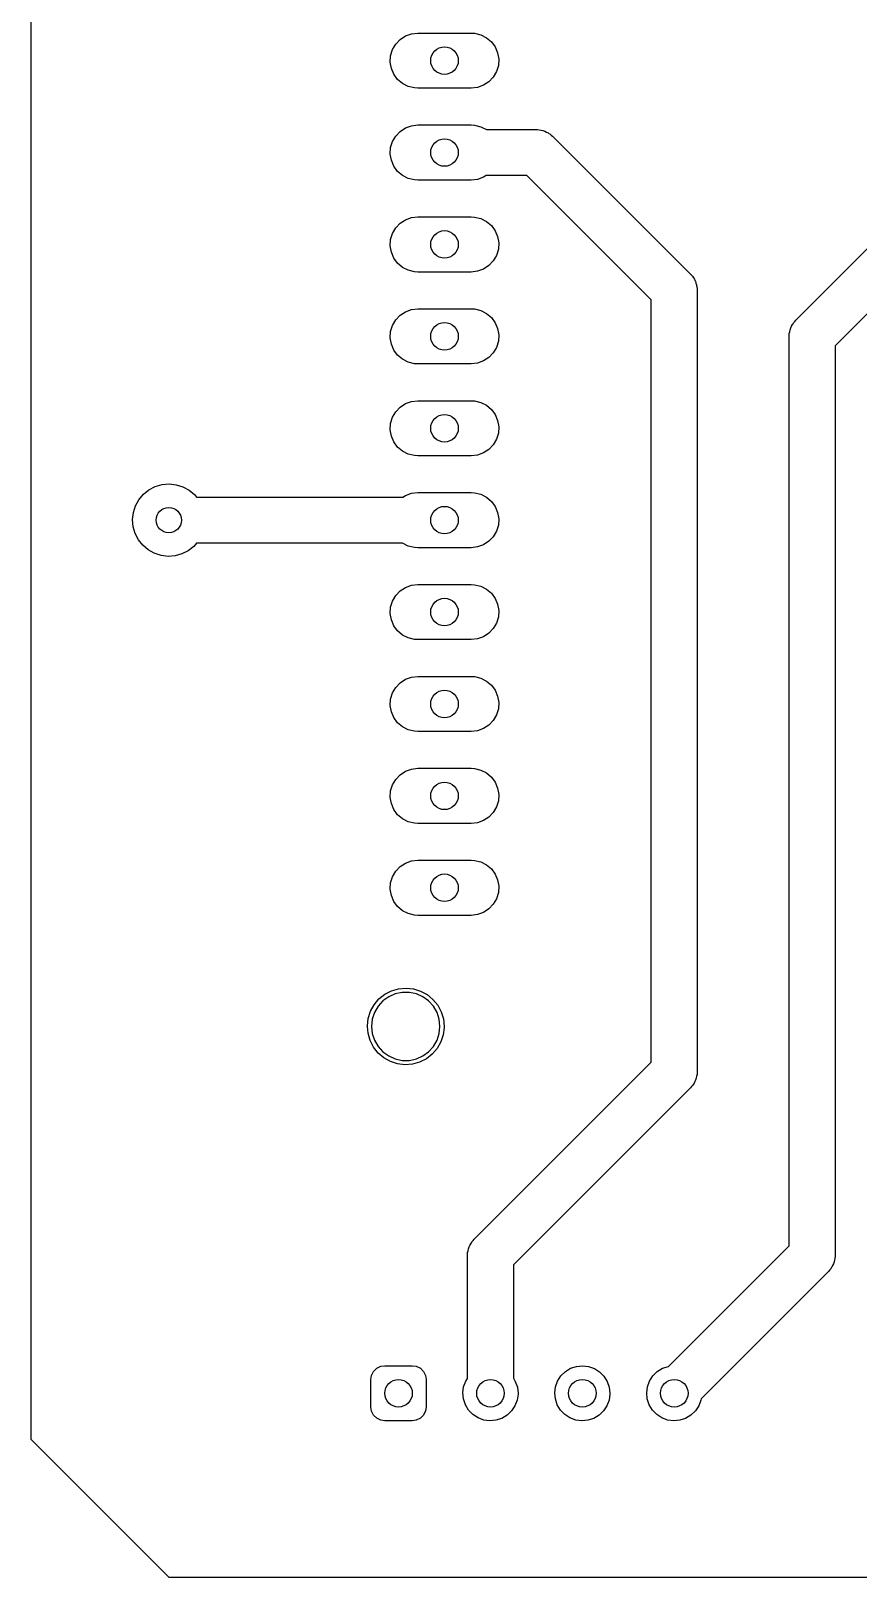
# Model space of a CAD drawing. Extents: x 0 to 145, y 0 to 145.
# Drawn here: x 50.39 to 73.25, y 22.6 to 65.33 of the extents above; entities that cross this region are included whole.
import ezdxf

# ---------------------------------------------------------------- set-up
doc = ezdxf.new("R2010")
doc.units = 0
doc.layers.add('BLACK', color=7, linetype='CONTINUOUS')

msp = doc.modelspace()

# ---------------------------------------------------------------- linework, layer by layer
at = {"layer": 'BLACK', "linetype": 'CONTINUOUS'}
for p, q in [((50.39, 110.261), (50.39, 26.41)), ((60.3832, 64.8138), (60.4718, 64.9665)), ((60.4718, 64.9665), (60.5932, 65.0946)), ((60.5932, 65.0946), (60.7408, 65.1913)), ((60.7408, 65.1913), (60.9067, 65.2516)), ((60.9067, 65.2516), (61.082, 65.272)), ((61.082, 65.272), (62.558, 65.272)), ((62.558, 65.272), (62.6522, 65.2662)), ((62.6522, 65.2662), (62.8236, 65.2242)), ((62.8236, 65.2242), (62.9808, 65.1439)), ((62.9808, 65.1439), (63.1153, 65.0297)), ((63.1153, 65.0297), (63.2199, 64.8875)), ((60.3211, 64.4688), (60.332, 64.6449)), ((60.332, 64.6449), (60.3832, 64.8138)), ((63.2199, 64.8875), (63.289, 64.7251)), ((63.289, 64.7251), (63.3189, 64.5512)), ((63.3189, 64.5512), (63.308, 64.3751)), ((60.351, 64.2949), (60.3211, 64.4688)), ((60.4201, 64.1325), (60.351, 64.2949)), ((60.5247, 63.9903), (60.4201, 64.1325)), ((63.2568, 64.2062), (63.1682, 64.0535)), ((63.308, 64.3751), (63.2568, 64.2062)), ((60.6592, 63.8761), (60.5247, 63.9903)), ((60.8164, 63.7958), (60.6592, 63.8761)), ((60.9878, 63.7538), (60.8164, 63.7958)), ((61.082, 63.748), (60.9878, 63.7538)), ((62.558, 63.748), (61.082, 63.748)), ((62.7333, 63.7684), (62.558, 63.748)), ((62.8992, 63.8287), (62.7333, 63.7684)), ((63.0468, 63.9254), (62.8992, 63.8287)), ((63.1682, 64.0535), (63.0468, 63.9254)), ((60.3832, 62.2738), (60.4718, 62.4265)), ((60.4718, 62.4265), (60.5932, 62.5546)), ((60.5932, 62.5546), (60.7408, 62.6513)), ((60.7408, 62.6513), (60.9067, 62.7116)), ((60.9067, 62.7116), (61.082, 62.732)), ((61.082, 62.732), (62.558, 62.732)), ((62.558, 62.732), (62.6522, 62.7262)), ((62.6522, 62.7262), (62.8236, 62.6842)), ((62.8236, 62.6842), (62.9787, 62.605)), ((62.9787, 62.605), (64.36, 62.605)), ((64.36, 62.605), (64.374, 62.6041)), ((64.374, 62.6041), (64.3799, 62.6047)), ((64.3799, 62.6047), (64.3898, 62.6031)), ((64.3898, 62.6031), (64.4396, 62.6)), ((64.4396, 62.6), (64.4879, 62.5876)), ((64.4879, 62.5876), (64.5372, 62.5798)), ((64.5372, 62.5798), (64.5647, 62.5679)), ((64.5647, 62.5679), (64.5938, 62.5604)), ((64.5938, 62.5604), (64.6375, 62.5364)), ((64.6375, 62.5364), (64.6832, 62.5166)), ((64.6832, 62.5166), (64.7069, 62.4982)), ((64.7069, 62.4982), (64.7332, 62.4837)), ((64.7332, 62.4837), (64.7696, 62.4496)), ((64.7696, 62.4496), (64.809, 62.419)), ((64.809, 62.419), (68.619, 58.609)), ((71.531, 57.339), (76.611, 62.419)), ((60.3211, 61.9288), (60.332, 62.1049)), ((60.332, 62.1049), (60.3832, 62.2738)), ((60.351, 61.7549), (60.3211, 61.9288)), ((60.4201, 61.5925), (60.351, 61.7549)), ((60.5247, 61.4503), (60.4201, 61.5925)), ((60.6592, 61.3361), (60.5247, 61.4503)), ((60.8164, 61.2558), (60.6592, 61.3361)), ((60.9878, 61.2138), (60.8164, 61.2558)), ((61.082, 61.208), (60.9878, 61.2138)), ((62.558, 61.208), (61.082, 61.208)), ((62.7333, 61.2284), (62.558, 61.208)), ((62.8992, 61.2887), (62.7333, 61.2284)), ((62.9699, 61.335), (62.8992, 61.2887)), ((64.097, 61.335), (62.9699, 61.335)), ((67.535, 57.897), (64.097, 61.335)), ((77.323, 61.335), (72.615, 56.627)), ((60.3832, 59.7338), (60.4718, 59.8865)), ((60.4718, 59.8865), (60.5932, 60.0146)), ((60.5932, 60.0146), (60.7408, 60.1113)), ((60.7408, 60.1113), (60.9067, 60.1716)), ((60.9067, 60.1716), (61.082, 60.192)), ((61.082, 60.192), (62.558, 60.192)), ((62.558, 60.192), (62.6522, 60.1862)), ((62.6522, 60.1862), (62.8236, 60.1442)), ((62.8236, 60.1442), (62.9808, 60.0639)), ((62.9808, 60.0639), (63.1153, 59.9497)), ((63.1153, 59.9497), (63.2199, 59.8075)), ((60.3211, 59.3888), (60.332, 59.5649)), ((60.332, 59.5649), (60.3832, 59.7338)), ((63.2199, 59.8075), (63.289, 59.6451)), ((63.289, 59.6451), (63.3189, 59.4712)), ((63.3189, 59.4712), (63.308, 59.2951)), ((60.351, 59.2149), (60.3211, 59.3888)), ((60.4201, 59.0525), (60.351, 59.2149)), ((60.5247, 58.9103), (60.4201, 59.0525)), ((63.1682, 58.9735), (63.0468, 58.8454)), ((63.2568, 59.1262), (63.1682, 58.9735)), ((63.308, 59.2951), (63.2568, 59.1262)), ((60.6592, 58.7961), (60.5247, 58.9103)), ((60.8164, 58.7158), (60.6592, 58.7961)), ((60.9878, 58.6738), (60.8164, 58.7158)), ((61.082, 58.668), (60.9878, 58.6738)), ((62.558, 58.668), (61.082, 58.668)), ((62.7333, 58.6884), (62.558, 58.668)), ((62.8992, 58.7487), (62.7333, 58.6884)), ((63.0468, 58.8454), (62.8992, 58.7487)), ((68.619, 58.609), (68.6283, 58.5985)), ((68.6283, 58.5985), (68.6329, 58.5947)), ((68.6329, 58.5947), (68.6388, 58.5866)), ((68.6388, 58.5866), (68.6717, 58.5492)), ((68.6717, 58.5492), (68.6971, 58.5063)), ((68.6971, 58.5063), (68.7265, 58.4659)), ((68.7265, 58.4659), (68.7375, 58.438)), ((68.7375, 58.438), (68.7528, 58.4122)), ((68.7528, 58.4122), (68.7667, 58.3643)), ((68.7667, 58.3643), (68.785, 58.3179)), ((68.785, 58.3179), (68.7888, 58.2882)), ((68.7888, 58.2882), (68.7972, 58.2593)), ((68.7972, 58.2593), (68.7987, 58.2095)), ((68.7987, 58.2095), (68.805, 58.16)), ((68.805, 58.16), (68.805, 36.57)), ((67.535, 36.833), (67.535, 57.897)), ((60.3832, 57.1938), (60.4718, 57.3465)), ((60.4718, 57.3465), (60.5932, 57.4746)), ((60.5932, 57.4746), (60.7408, 57.5713)), ((60.7408, 57.5713), (60.9067, 57.6316)), ((60.9067, 57.6316), (61.082, 57.652)), ((61.082, 57.652), (62.558, 57.652)), ((62.558, 57.652), (62.6522, 57.6462)), ((62.6522, 57.6462), (62.8236, 57.6042)), ((62.8236, 57.6042), (62.9808, 57.5239)), ((62.9808, 57.5239), (63.1153, 57.4097)), ((63.1153, 57.4097), (63.2199, 57.2675)), ((63.2199, 57.2675), (63.289, 57.1051)), ((71.4518, 57.2369), (71.4663, 57.2632)), ((71.4663, 57.2632), (71.5004, 57.2996)), ((71.5004, 57.2996), (71.531, 57.339)), ((60.3211, 56.8488), (60.332, 57.0249)), ((60.351, 56.6749), (60.3211, 56.8488)), ((60.332, 57.0249), (60.3832, 57.1938)), ((63.289, 57.1051), (63.3189, 56.9312)), ((63.3189, 56.9312), (63.308, 56.7551)), ((71.345, 56.89), (71.3459, 56.904)), ((71.345, 31.753), (71.345, 56.89)), ((71.3453, 56.9099), (71.3469, 56.9198)), ((71.3459, 56.904), (71.3453, 56.9099)), ((71.3469, 56.9198), (71.35, 56.9696)), ((71.35, 56.9696), (71.3624, 57.0179)), ((71.3624, 57.0179), (71.3702, 57.0672)), ((71.3702, 57.0672), (71.3821, 57.0947)), ((71.3821, 57.0947), (71.3896, 57.1238)), ((71.3896, 57.1238), (71.4136, 57.1675)), ((71.4136, 57.1675), (71.4334, 57.2132)), ((71.4334, 57.2132), (71.4518, 57.2369)), ((60.4201, 56.5125), (60.351, 56.6749)), ((60.5247, 56.3703), (60.4201, 56.5125)), ((63.1682, 56.4335), (63.0468, 56.3054)), ((63.2568, 56.5862), (63.1682, 56.4335)), ((63.308, 56.7551), (63.2568, 56.5862)), ((72.615, 56.627), (72.615, 31.49)), ((60.6592, 56.2561), (60.5247, 56.3703)), ((60.8164, 56.1758), (60.6592, 56.2561)), ((60.9878, 56.1338), (60.8164, 56.1758)), ((61.082, 56.128), (60.9878, 56.1338)), ((62.558, 56.128), (61.082, 56.128)), ((62.7333, 56.1484), (62.558, 56.128)), ((62.8992, 56.2087), (62.7333, 56.1484)), ((63.0468, 56.3054), (62.8992, 56.2087)), ((60.3832, 54.6538), (60.4718, 54.8065)), ((60.4718, 54.8065), (60.5932, 54.9346)), ((60.5932, 54.9346), (60.7408, 55.0313)), ((60.7408, 55.0313), (60.9067, 55.0916)), ((60.9067, 55.0916), (61.082, 55.112)), ((61.082, 55.112), (62.558, 55.112)), ((62.558, 55.112), (62.6522, 55.1062)), ((62.6522, 55.1062), (62.8236, 55.0642)), ((62.8236, 55.0642), (62.9808, 54.9839)), ((62.9808, 54.9839), (63.1153, 54.8697)), ((63.1153, 54.8697), (63.2199, 54.7275)), ((63.2199, 54.7275), (63.289, 54.5651)), ((60.3211, 54.3088), (60.332, 54.4849)), ((60.351, 54.1349), (60.3211, 54.3088)), ((60.332, 54.4849), (60.3832, 54.6538)), ((63.289, 54.5651), (63.3189, 54.3912)), ((63.3189, 54.3912), (63.308, 54.2151)), ((60.4201, 53.9725), (60.351, 54.1349)), ((60.5247, 53.8303), (60.4201, 53.9725)), ((63.1682, 53.8935), (63.0468, 53.7654)), ((63.2568, 54.0462), (63.1682, 53.8935)), ((63.308, 54.2151), (63.2568, 54.0462)), ((60.6592, 53.7161), (60.5247, 53.8303)), ((60.8164, 53.6358), (60.6592, 53.7161)), ((60.9878, 53.5938), (60.8164, 53.6358)), ((61.082, 53.588), (60.9878, 53.5938)), ((62.558, 53.588), (61.082, 53.588)), ((62.7333, 53.6084), (62.558, 53.588)), ((62.8992, 53.6687), (62.7333, 53.6084)), ((63.0468, 53.7654), (62.8992, 53.6687)), ((53.5003, 52.5245), (53.6524, 52.6468)), ((53.6524, 52.6468), (53.8254, 52.7372)), ((53.8254, 52.7372), (54.0126, 52.7923)), ((54.0126, 52.7923), (54.207, 52.81)), ((54.207, 52.81), (54.4011, 52.7896)), ((54.4011, 52.7896), (54.5875, 52.7319)), ((54.5875, 52.7319), (54.7592, 52.639)), ((54.7592, 52.639), (54.9096, 52.5146)), ((60.9067, 52.5516), (61.082, 52.572)), ((61.082, 52.572), (62.558, 52.572)), ((62.558, 52.572), (62.6522, 52.5662)), ((62.6522, 52.5662), (62.8236, 52.5242)), ((53.2219, 52.0179), (53.2809, 52.2039)), ((53.2809, 52.2039), (53.3749, 52.375)), ((53.3749, 52.375), (53.5003, 52.5245)), ((54.9096, 52.5146), (54.9664, 52.445)), ((54.9664, 52.445), (60.6701, 52.445)), ((60.6701, 52.445), (60.7408, 52.4913)), ((60.7408, 52.4913), (60.9067, 52.5516)), ((62.8236, 52.5242), (62.9808, 52.4439)), ((62.9808, 52.4439), (63.1153, 52.3297)), ((63.1153, 52.3297), (63.2199, 52.1875)), ((63.2199, 52.1875), (63.289, 52.0251)), ((53.2001, 51.824), (53.2219, 52.0179)), ((53.2164, 51.6295), (53.2001, 51.824)), ((63.289, 52.0251), (63.3189, 51.8512)), ((63.3189, 51.8512), (63.308, 51.6751)), ((53.2702, 51.4419), (53.2164, 51.6295)), ((53.3594, 51.2683), (53.2702, 51.4419)), ((63.1682, 51.3535), (63.0468, 51.2254)), ((63.2568, 51.5062), (63.1682, 51.3535)), ((63.308, 51.6751), (63.2568, 51.5062)), ((53.4807, 51.1153), (53.3594, 51.2683)), ((53.6293, 50.9889), (53.4807, 51.1153)), ((53.7997, 50.8936), (53.6293, 50.9889)), ((53.9853, 50.8333), (53.7997, 50.8936)), ((54.5616, 50.8777), (54.3736, 50.8252)), ((54.7358, 50.9657), (54.5616, 50.8777)), ((54.8896, 51.0858), (54.7358, 50.9657)), ((54.9666, 51.175), (54.8896, 51.0858)), ((60.6613, 51.175), (54.9666, 51.175)), ((60.8164, 51.0958), (60.6613, 51.175)), ((60.9878, 51.0538), (60.8164, 51.0958)), ((61.082, 51.048), (60.9878, 51.0538)), ((62.558, 51.048), (61.082, 51.048)), ((62.7333, 51.0684), (62.558, 51.048)), ((62.8992, 51.1287), (62.7333, 51.0684)), ((63.0468, 51.2254), (62.8992, 51.1287)), ((54.1791, 50.8102), (53.9853, 50.8333)), ((54.3736, 50.8252), (54.1791, 50.8102)), ((60.7408, 49.9513), (60.9067, 50.0116)), ((60.9067, 50.0116), (61.082, 50.032)), ((61.082, 50.032), (62.558, 50.032)), ((62.558, 50.032), (62.6522, 50.0262)), ((62.6522, 50.0262), (62.8236, 49.9842)), ((60.332, 49.4049), (60.3832, 49.5738)), ((60.3832, 49.5738), (60.4718, 49.7265)), ((60.4718, 49.7265), (60.5932, 49.8546)), ((60.5932, 49.8546), (60.7408, 49.9513)), ((62.8236, 49.9842), (62.9808, 49.9039)), ((62.9808, 49.9039), (63.1153, 49.7897)), ((63.1153, 49.7897), (63.2199, 49.6475)), ((63.2199, 49.6475), (63.289, 49.4851)), ((60.3211, 49.2288), (60.332, 49.4049)), ((60.351, 49.0549), (60.3211, 49.2288)), ((63.289, 49.4851), (63.3189, 49.3112)), ((63.3189, 49.3112), (63.308, 49.1351)), ((60.4201, 48.8925), (60.351, 49.0549)), ((60.5247, 48.7503), (60.4201, 48.8925)), ((60.6592, 48.6361), (60.5247, 48.7503)), ((63.1682, 48.8135), (63.0468, 48.6854)), ((63.2568, 48.9662), (63.1682, 48.8135)), ((63.308, 49.1351), (63.2568, 48.9662)), ((60.8164, 48.5558), (60.6592, 48.6361)), ((60.9878, 48.5138), (60.8164, 48.5558)), ((61.082, 48.508), (60.9878, 48.5138)), ((62.558, 48.508), (61.082, 48.508)), ((62.7333, 48.5284), (62.558, 48.508)), ((62.8992, 48.5887), (62.7333, 48.5284)), ((63.0468, 48.6854), (62.8992, 48.5887)), ((60.7408, 47.4113), (60.9067, 47.4716)), ((60.9067, 47.4716), (61.082, 47.492)), ((61.082, 47.492), (62.558, 47.492)), ((62.558, 47.492), (62.6522, 47.4862)), ((62.6522, 47.4862), (62.8236, 47.4442)), ((62.8236, 47.4442), (62.9808, 47.3639)), ((60.332, 46.8649), (60.3832, 47.0338)), ((60.3832, 47.0338), (60.4718, 47.1865)), ((60.4718, 47.1865), (60.5932, 47.3146)), ((60.5932, 47.3146), (60.7408, 47.4113)), ((62.9808, 47.3639), (63.1153, 47.2497)), ((63.1153, 47.2497), (63.2199, 47.1075)), ((63.2199, 47.1075), (63.289, 46.9451)), ((60.3211, 46.6888), (60.332, 46.8649)), ((60.351, 46.5149), (60.3211, 46.6888)), ((63.308, 46.5951), (63.2568, 46.4262)), ((63.289, 46.9451), (63.3189, 46.7712)), ((63.3189, 46.7712), (63.308, 46.5951)), ((60.4201, 46.3525), (60.351, 46.5149)), ((60.5247, 46.2103), (60.4201, 46.3525)), ((60.6592, 46.0961), (60.5247, 46.2103)), ((63.1682, 46.2735), (63.0468, 46.1454)), ((63.2568, 46.4262), (63.1682, 46.2735)), ((60.8164, 46.0158), (60.6592, 46.0961)), ((60.9878, 45.9738), (60.8164, 46.0158)), ((61.082, 45.968), (60.9878, 45.9738)), ((62.558, 45.968), (61.082, 45.968)), ((62.7333, 45.9884), (62.558, 45.968)), ((62.8992, 46.0487), (62.7333, 45.9884)), ((63.0468, 46.1454), (62.8992, 46.0487)), ((60.5932, 44.7746), (60.7408, 44.8713)), ((60.7408, 44.8713), (60.9067, 44.9316)), ((60.9067, 44.9316), (61.082, 44.952)), ((61.082, 44.952), (62.558, 44.952)), ((62.558, 44.952), (62.6522, 44.9462)), ((62.6522, 44.9462), (62.8236, 44.9042)), ((62.8236, 44.9042), (62.9808, 44.8239)), ((60.332, 44.3249), (60.3832, 44.4938)), ((60.3832, 44.4938), (60.4718, 44.6465)), ((60.4718, 44.6465), (60.5932, 44.7746)), ((62.9808, 44.8239), (63.1153, 44.7097)), ((63.1153, 44.7097), (63.2199, 44.5675)), ((63.2199, 44.5675), (63.289, 44.4051)), ((60.3211, 44.1488), (60.332, 44.3249)), ((60.351, 43.9749), (60.3211, 44.1488)), ((63.308, 44.0551), (63.2568, 43.8862)), ((63.289, 44.4051), (63.3189, 44.2312)), ((63.3189, 44.2312), (63.308, 44.0551)), ((60.4201, 43.8125), (60.351, 43.9749)), ((60.5247, 43.6703), (60.4201, 43.8125)), ((60.6592, 43.5561), (60.5247, 43.6703)), ((63.0468, 43.6054), (62.8992, 43.5087)), ((63.1682, 43.7335), (63.0468, 43.6054)), ((63.2568, 43.8862), (63.1682, 43.7335)), ((60.8164, 43.4758), (60.6592, 43.5561)), ((60.9878, 43.4338), (60.8164, 43.4758)), ((61.082, 43.428), (60.9878, 43.4338)), ((62.558, 43.428), (61.082, 43.428)), ((62.7333, 43.4484), (62.558, 43.428)), ((62.8992, 43.5087), (62.7333, 43.4484)), ((60.5932, 42.2346), (60.7408, 42.3313)), ((60.7408, 42.3313), (60.9067, 42.3916)), ((60.9067, 42.3916), (61.082, 42.412)), ((61.082, 42.412), (62.558, 42.412)), ((62.558, 42.412), (62.6522, 42.4062)), ((62.6522, 42.4062), (62.8236, 42.3642)), ((62.8236, 42.3642), (62.9808, 42.2839)), ((60.332, 41.7849), (60.3832, 41.9538)), ((60.3832, 41.9538), (60.4718, 42.1065)), ((60.4718, 42.1065), (60.5932, 42.2346)), ((62.9808, 42.2839), (63.1153, 42.1697)), ((63.1153, 42.1697), (63.2199, 42.0275)), ((63.2199, 42.0275), (63.289, 41.8651)), ((60.3211, 41.6088), (60.332, 41.7849)), ((60.351, 41.4349), (60.3211, 41.6088)), ((63.308, 41.5151), (63.2568, 41.3462)), ((63.289, 41.8651), (63.3189, 41.6912)), ((63.3189, 41.6912), (63.308, 41.5151)), ((60.4201, 41.2725), (60.351, 41.4349)), ((60.5247, 41.1303), (60.4201, 41.2725)), ((60.6592, 41.0161), (60.5247, 41.1303)), ((63.0468, 41.0654), (62.8992, 40.9687)), ((63.1682, 41.1935), (63.0468, 41.0654)), ((63.2568, 41.3462), (63.1682, 41.1935)), ((60.8164, 40.9358), (60.6592, 41.0161)), ((60.9878, 40.8938), (60.8164, 40.9358)), ((61.082, 40.888), (60.9878, 40.8938)), ((62.558, 40.888), (61.082, 40.888)), ((62.7333, 40.9084), (62.558, 40.888)), ((62.8992, 40.9687), (62.7333, 40.9084)), ((59.8754, 38.4189), (60.0084, 38.5773)), ((60.1176, 38.5224), (59.9853, 38.3756)), ((60.0084, 38.5773), (60.1696, 38.707)), ((60.2774, 38.6385), (60.1176, 38.5224)), ((60.1696, 38.707), (60.3529, 38.8028)), ((60.4579, 38.7189), (60.2774, 38.6385)), ((60.3529, 38.8028), (60.5514, 38.8612)), ((60.6512, 38.76), (60.4579, 38.7189)), ((60.5514, 38.8612), (60.7574, 38.88)), ((60.8488, 38.76), (60.6512, 38.76)), ((60.7574, 38.88), (60.9631, 38.8584)), ((61.0421, 38.7189), (60.8488, 38.76)), ((60.9631, 38.8584), (61.1608, 38.7972)), ((61.2226, 38.6385), (61.0421, 38.7189)), ((61.1608, 38.7972), (61.3427, 38.6988)), ((61.3824, 38.5224), (61.2226, 38.6385)), ((61.3427, 38.6988), (61.5021, 38.5669)), ((61.5147, 38.3756), (61.3824, 38.5224)), ((61.5021, 38.5669), (61.6329, 38.4066)), ((59.6901, 37.8348), (59.7132, 38.0404)), ((59.7132, 38.0404), (59.7757, 38.2376)), ((59.7757, 38.2376), (59.8754, 38.4189)), ((59.8865, 38.2044), (59.8255, 38.0165)), ((59.9853, 38.3756), (59.8865, 38.2044)), ((61.6135, 38.2044), (61.5147, 38.3756)), ((61.6745, 38.0165), (61.6135, 38.2044)), ((61.6329, 38.4066), (61.73, 38.2239)), ((61.73, 38.2239), (61.7898, 38.0259)), ((59.6913, 37.82), (59.6901, 37.8348)), ((59.7074, 37.6287), (59.6913, 37.82)), ((59.7644, 37.4298), (59.7074, 37.6287)), ((59.8255, 38.0165), (59.8048, 37.82)), ((59.8048, 37.82), (59.8255, 37.6235)), ((59.8255, 37.6235), (59.8865, 37.4356)), ((61.6135, 37.4356), (61.6745, 37.6235)), ((61.6952, 37.82), (61.6745, 38.0165)), ((61.6745, 37.6235), (61.6952, 37.82)), ((61.8096, 37.7904), (61.7837, 37.5852)), ((61.7898, 38.0259), (61.81, 37.82)), ((61.81, 37.82), (61.8096, 37.7904)), ((59.859, 37.2458), (59.7644, 37.4298)), ((59.9875, 37.0837), (59.859, 37.2458)), ((59.8865, 37.4356), (59.9853, 37.2644)), ((59.9853, 37.2644), (60.1176, 37.1176)), ((61.3824, 37.1176), (61.5147, 37.2644)), ((61.6162, 37.209), (61.481, 37.0524)), ((61.5147, 37.2644), (61.6135, 37.4356)), ((61.7184, 37.3889), (61.6162, 37.209)), ((61.7837, 37.5852), (61.7184, 37.3889)), ((60.145, 36.9496), (59.9875, 37.0837)), ((60.1176, 37.1176), (60.2774, 37.0015)), ((60.3256, 36.8487), (60.145, 36.9496)), ((60.2774, 37.0015), (60.4579, 36.9211)), ((60.5224, 36.7847), (60.3256, 36.8487)), ((60.4579, 36.9211), (60.6512, 36.88)), ((60.7278, 36.7602), (60.5224, 36.7847)), ((60.6512, 36.88), (60.8488, 36.88)), ((60.9341, 36.7761), (60.7278, 36.7602)), ((60.8488, 36.88), (61.0421, 36.9211)), ((61.1333, 36.8317), (60.9341, 36.7761)), ((61.0421, 36.9211), (61.2226, 37.0015)), ((61.318, 36.925), (61.1333, 36.8317)), ((61.2226, 37.0015), (61.3824, 37.1176)), ((61.481, 37.0524), (61.318, 36.925)), ((62.641, 31.939), (67.535, 36.833)), ((68.7604, 36.3362), (68.7364, 36.2925)), ((68.7679, 36.3653), (68.7604, 36.3362)), ((68.7798, 36.3928), (68.7679, 36.3653)), ((68.7876, 36.4421), (68.7798, 36.3928)), ((68.8, 36.4904), (68.7876, 36.4421)), ((68.8031, 36.5402), (68.8, 36.4904)), ((68.8047, 36.5501), (68.8031, 36.5402)), ((68.805, 36.57), (68.8041, 36.556)), ((68.8041, 36.556), (68.8047, 36.5501)), ((68.619, 36.121), (63.725, 31.227)), ((68.6496, 36.1604), (68.619, 36.121)), ((68.6837, 36.1968), (68.6496, 36.1604)), ((68.6982, 36.2231), (68.6837, 36.1968)), ((68.7166, 36.2468), (68.6982, 36.2231)), ((68.7364, 36.2925), (68.7166, 36.2468)), ((62.4724, 31.6179), (62.4802, 31.6672)), ((62.4802, 31.6672), (62.4921, 31.6947)), ((62.4921, 31.6947), (62.4996, 31.7238)), ((62.4996, 31.7238), (62.5236, 31.7675)), ((62.5236, 31.7675), (62.5434, 31.8132)), ((62.5434, 31.8132), (62.5618, 31.8369)), ((62.5618, 31.8369), (62.5763, 31.8632)), ((62.5763, 31.8632), (62.6104, 31.8996)), ((62.6104, 31.8996), (62.641, 31.939)), ((68.0174, 28.4254), (71.345, 31.753)), ((62.455, 31.49), (62.4559, 31.504)), ((62.455, 28.0926), (62.455, 31.49)), ((62.4553, 31.5099), (62.4569, 31.5198)), ((62.4559, 31.504), (62.4553, 31.5099)), ((62.4569, 31.5198), (62.46, 31.5696)), ((62.46, 31.5696), (62.4724, 31.6179)), ((63.725, 31.227), (63.725, 28.0928)), ((72.5464, 31.2125), (72.5266, 31.1668)), ((72.5704, 31.2562), (72.5464, 31.2125)), ((72.5779, 31.2853), (72.5704, 31.2562)), ((72.5898, 31.3128), (72.5779, 31.2853)), ((72.5976, 31.3621), (72.5898, 31.3128)), ((72.61, 31.4104), (72.5976, 31.3621)), ((72.6131, 31.4602), (72.61, 31.4104)), ((72.6147, 31.4701), (72.6131, 31.4602)), ((72.615, 31.49), (72.6141, 31.476)), ((72.6141, 31.476), (72.6147, 31.4701)), ((72.429, 31.041), (68.9129, 27.5249)), ((72.4596, 31.0804), (72.429, 31.041)), ((72.4937, 31.1168), (72.4596, 31.0804)), ((72.5082, 31.1431), (72.4937, 31.1168)), ((72.5266, 31.1668), (72.5082, 31.1431)), ((59.8039, 28.1698), (59.8588, 28.2822)), ((59.8588, 28.2822), (59.9472, 28.3708)), ((59.9472, 28.3708), (60.0595, 28.4259)), ((60.0595, 28.4259), (60.169, 28.442)), ((60.169, 28.442), (60.931, 28.442)), ((60.931, 28.442), (61.0398, 28.4261)), ((61.0398, 28.4261), (61.1522, 28.3712)), ((61.1522, 28.3712), (61.2408, 28.2828)), ((61.2408, 28.2828), (61.2959, 28.1705)), ((65.0395, 28.1616), (65.1609, 28.2805)), ((65.1609, 28.2805), (65.3056, 28.3695)), ((65.3056, 28.3695), (65.4664, 28.4242)), ((65.4664, 28.4242), (65.6353, 28.442)), ((65.6353, 28.442), (65.804, 28.4219)), ((65.804, 28.4219), (65.964, 28.3649)), ((65.964, 28.3649), (66.1075, 28.2739)), ((66.1075, 28.2739), (66.2272, 28.1533)), ((67.5795, 28.1616), (67.7009, 28.2805)), ((67.7009, 28.2805), (67.8456, 28.3695)), ((67.8456, 28.3695), (68.0064, 28.4242)), ((68.0064, 28.4242), (68.0174, 28.4254)), ((59.788, 28.061), (59.8039, 28.1698)), ((59.788, 27.299), (59.788, 28.061)), ((61.2959, 28.1705), (61.312, 28.061)), ((61.312, 28.061), (61.312, 27.299)), ((62.3281, 27.6906), (62.3494, 27.8592)), ((62.3494, 27.8592), (62.4075, 28.0188)), ((62.4075, 28.0188), (62.455, 28.0926)), ((63.725, 28.0928), (63.7772, 28.0092)), ((63.7772, 28.0092), (63.8331, 27.8488)), ((63.8331, 27.8488), (63.852, 27.68)), ((64.8681, 27.6906), (64.8894, 27.8592)), ((64.8894, 27.8592), (64.9475, 28.0188)), ((64.9475, 28.0188), (65.0395, 28.1616)), ((66.2272, 28.1533), (66.3172, 28.0092)), ((66.3172, 28.0092), (66.3731, 27.8488)), ((66.3731, 27.8488), (66.392, 27.68)), ((67.4081, 27.6906), (67.4294, 27.8592)), ((67.4294, 27.8592), (67.4875, 28.0188)), ((67.4875, 28.0188), (67.5795, 28.1616)), ((62.3447, 27.5216), (62.3281, 27.6906)), ((62.3983, 27.3604), (62.3447, 27.5216)), ((62.4863, 27.2151), (62.3983, 27.3604)), ((63.8281, 27.4905), (63.7677, 27.3317)), ((63.8517, 27.6587), (63.8281, 27.4905)), ((63.852, 27.68), (63.8517, 27.6587)), ((64.8847, 27.5216), (64.8681, 27.6906)), ((64.9383, 27.3604), (64.8847, 27.5216)), ((65.0263, 27.2151), (64.9383, 27.3604)), ((66.3681, 27.4905), (66.3077, 27.3317)), ((66.3917, 27.6587), (66.3681, 27.4905)), ((66.392, 27.68), (66.3917, 27.6587)), ((67.4247, 27.5216), (67.4081, 27.6906)), ((67.4783, 27.3604), (67.4247, 27.5216)), ((67.5663, 27.2151), (67.4783, 27.3604)), ((68.9081, 27.4905), (68.8477, 27.3317)), ((68.9129, 27.5249), (68.9081, 27.4905)), ((59.8041, 27.1895), (59.788, 27.299)), ((59.8592, 27.0772), (59.8041, 27.1895)), ((59.9478, 26.9888), (59.8592, 27.0772)), ((60.0602, 26.9339), (59.9478, 26.9888)), ((60.169, 26.918), (60.0602, 26.9339)), ((61.0405, 26.9341), (60.931, 26.918)), ((61.1528, 26.9892), (61.0405, 26.9341)), ((61.2412, 27.0778), (61.1528, 26.9892)), ((61.2961, 27.1902), (61.2412, 27.0778)), ((61.312, 27.299), (61.2961, 27.1902)), ((62.6043, 27.0929), (62.4863, 27.2151)), ((62.7464, 26.9998), (62.6043, 27.0929)), ((62.9057, 26.9406), (62.7464, 26.9998)), ((63.074, 26.9182), (62.9057, 26.9406)), ((63.2432, 26.9336), (63.074, 26.9182)), ((63.4048, 26.9861), (63.2432, 26.9336)), ((63.5507, 27.073), (63.4048, 26.9861)), ((63.6737, 27.1902), (63.5507, 27.073)), ((63.7677, 27.3317), (63.6737, 27.1902)), ((65.1443, 27.0929), (65.0263, 27.2151)), ((65.2864, 26.9998), (65.1443, 27.0929)), ((65.4457, 26.9406), (65.2864, 26.9998)), ((65.614, 26.9182), (65.4457, 26.9406)), ((65.7832, 26.9336), (65.614, 26.9182)), ((65.9448, 26.9861), (65.7832, 26.9336)), ((66.0907, 27.073), (65.9448, 26.9861)), ((66.2137, 27.1902), (66.0907, 27.073)), ((66.3077, 27.3317), (66.2137, 27.1902)), ((67.6843, 27.0929), (67.5663, 27.2151)), ((67.8264, 26.9998), (67.6843, 27.0929)), ((67.9857, 26.9406), (67.8264, 26.9998)), ((68.154, 26.9182), (67.9857, 26.9406)), ((68.3232, 26.9336), (68.154, 26.9182)), ((68.4848, 26.9861), (68.3232, 26.9336)), ((68.6307, 27.073), (68.4848, 26.9861)), ((68.7537, 27.1902), (68.6307, 27.073)), ((68.8477, 27.3317), (68.7537, 27.1902)), ((60.931, 26.918), (60.169, 26.918)), ((50.39, 26.41), (54.2, 22.6)), ((54.2, 22.6), (92.3, 22.6))]:
    msp.add_line(p, q, dxfattribs=at)
at = {"layer": 'BLACK'}
for centre, radius in [((61.82, 64.51), 0.381), ((61.82, 64.51), 0.381), ((61.82, 61.97), 0.381), ((61.82, 61.97), 0.381), ((61.82, 59.43), 0.381), ((61.82, 59.43), 0.381), ((61.82, 56.89), 0.381), ((61.82, 56.89), 0.381), ((61.82, 54.35), 0.381), ((61.82, 54.35), 0.381), ((54.2, 51.81), 0.35), ((61.82, 51.81), 0.381), ((61.82, 51.81), 0.381), ((61.82, 49.27), 0.381), ((61.82, 49.27), 0.381), ((61.82, 46.73), 0.381), ((61.82, 46.73), 0.381), ((61.82, 44.19), 0.381), ((61.82, 44.19), 0.381), ((61.82, 41.65), 0.381), ((61.82, 41.65), 0.381), ((60.55, 27.68), 0.381), ((60.55, 27.68), 0.381), ((63.09, 27.68), 0.381), ((63.09, 27.68), 0.381), ((65.63, 27.68), 0.381), ((65.63, 27.68), 0.381), ((68.17, 27.68), 0.381), ((68.17, 27.68), 0.381)]:
    msp.add_circle(centre, radius, dxfattribs=at)

doc.saveas('drawing.dxf')
